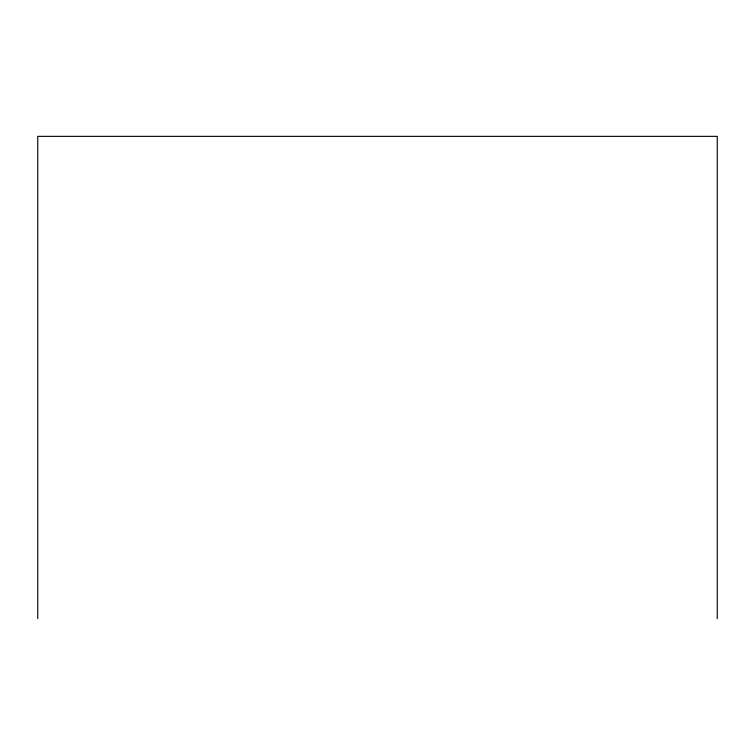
<?xml version="1.0" encoding="UTF-8"?>
<svg xmlns="http://www.w3.org/2000/svg" width="755" height="755" viewBox="0 0 755 755"><rect width="100%" height="100%" fill="white"/><g stroke="black" fill="none" stroke-linecap="round" stroke-linejoin="round"><path stroke-width="1.13" d="M717.25 618.647L717.25 136.353L37.75 136.353L37.75 618.647"/></g></svg>
